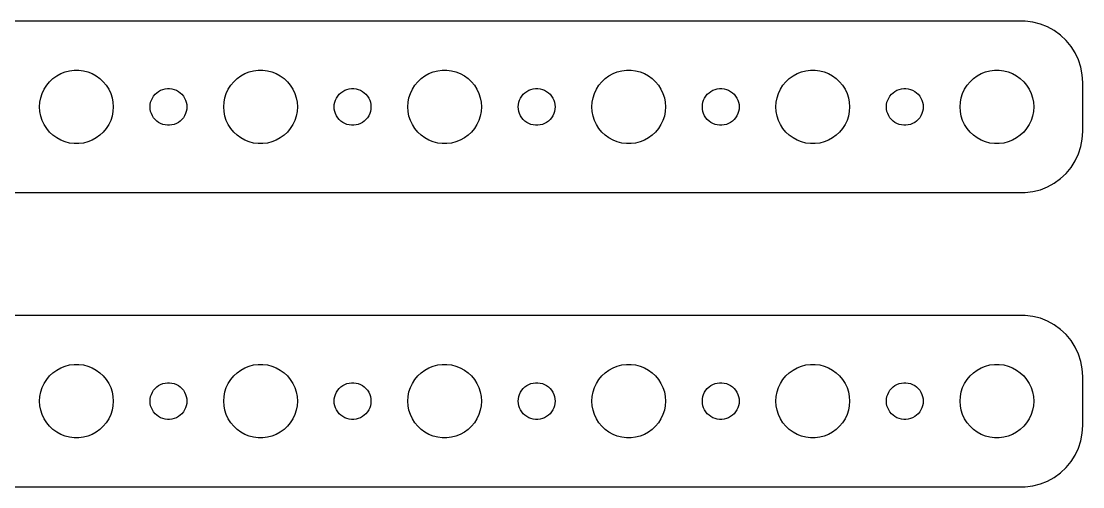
# Model space of a CAD drawing. Header units: metres. Extents: x -172 to 172, y 41 to 79.
# Drawn here: x 85.5 to 172, y 41 to 79 of the extents above; entities that cross this region are included whole.
import ezdxf

# ---------------------------------------------------------------- set-up
doc = ezdxf.new("R2010")
doc.units = ezdxf.units.M

msp = doc.modelspace()

# ---------------------------------------------------------------- linework, layer by layer
for p, q in [((167.314, 78.9901), (-167.314, 78.9901)), ((167.937, 78.9114), (167.314, 78.9901)), ((168.545, 78.7553), (167.937, 78.9114)), ((169.129, 78.5241), (168.545, 78.7553)), ((169.679, 78.2216), (169.129, 78.5241)), ((170.187, 77.8526), (169.679, 78.2216)), ((170.645, 77.4227), (170.187, 77.8526)), ((171.045, 76.9389), (170.645, 77.4227)), ((171.382, 76.4088), (171.045, 76.9389)), ((171.649, 75.8406), (171.382, 76.4088)), ((171.843, 75.2434), (171.649, 75.8406)), ((88.0877, 74.3115), (88.3925, 74.533)), ((88.3925, 74.533), (88.7227, 74.7145)), ((88.7227, 74.7145), (89.073, 74.8532)), ((89.073, 74.8532), (89.4379, 74.9469)), ((89.4379, 74.9469), (89.8116, 74.9941)), ((89.8116, 74.9941), (90.1884, 74.9941)), ((90.1884, 74.9941), (90.5621, 74.9469)), ((90.5621, 74.9469), (90.927, 74.8532)), ((90.927, 74.8532), (91.2773, 74.7145)), ((91.2773, 74.7145), (91.6075, 74.533)), ((91.6075, 74.533), (91.9123, 74.3115)), ((103.088, 74.3115), (103.393, 74.533)), ((103.393, 74.533), (103.723, 74.7145)), ((103.723, 74.7145), (104.073, 74.8532)), ((104.073, 74.8532), (104.438, 74.9469)), ((104.438, 74.9469), (104.812, 74.9941)), ((104.812, 74.9941), (105.188, 74.9941)), ((105.188, 74.9941), (105.562, 74.9469)), ((105.562, 74.9469), (105.927, 74.8532)), ((105.927, 74.8532), (106.277, 74.7145)), ((106.277, 74.7145), (106.607, 74.533)), ((106.607, 74.533), (106.912, 74.3115)), ((118.088, 74.3115), (118.393, 74.533)), ((118.393, 74.533), (118.723, 74.7145)), ((118.723, 74.7145), (119.073, 74.8532)), ((119.073, 74.8532), (119.438, 74.9469)), ((119.438, 74.9469), (119.812, 74.9941)), ((119.812, 74.9941), (120.188, 74.9941)), ((120.188, 74.9941), (120.562, 74.9469)), ((120.562, 74.9469), (120.927, 74.8532)), ((120.927, 74.8532), (121.277, 74.7145)), ((121.277, 74.7145), (121.607, 74.533)), ((121.607, 74.533), (121.912, 74.3115)), ((133.088, 74.3115), (133.393, 74.533)), ((133.393, 74.533), (133.723, 74.7145)), ((133.723, 74.7145), (134.073, 74.8532)), ((134.073, 74.8532), (134.438, 74.9469)), ((134.438, 74.9469), (134.812, 74.9941)), ((134.812, 74.9941), (135.188, 74.9941)), ((135.188, 74.9941), (135.562, 74.9469)), ((135.562, 74.9469), (135.927, 74.8532)), ((135.927, 74.8532), (136.277, 74.7145)), ((136.277, 74.7145), (136.607, 74.533)), ((136.607, 74.533), (136.912, 74.3115)), ((148.088, 74.3115), (148.393, 74.533)), ((148.393, 74.533), (148.723, 74.7145)), ((148.723, 74.7145), (149.073, 74.8532)), ((149.073, 74.8532), (149.438, 74.9469)), ((149.438, 74.9469), (149.812, 74.9941)), ((149.812, 74.9941), (150.188, 74.9941)), ((150.188, 74.9941), (150.562, 74.9469)), ((150.562, 74.9469), (150.927, 74.8532)), ((150.927, 74.8532), (151.277, 74.7145)), ((151.277, 74.7145), (151.607, 74.533)), ((151.607, 74.533), (151.912, 74.3115)), ((163.088, 74.3115), (163.393, 74.533)), ((163.393, 74.533), (163.723, 74.7145)), ((163.723, 74.7145), (164.073, 74.8532)), ((164.073, 74.8532), (164.438, 74.9469)), ((164.438, 74.9469), (164.812, 74.9941)), ((164.812, 74.9941), (165.188, 74.9941)), ((165.188, 74.9941), (165.562, 74.9469)), ((165.562, 74.9469), (165.927, 74.8532)), ((165.927, 74.8532), (166.277, 74.7145)), ((166.277, 74.7145), (166.607, 74.533)), ((166.607, 74.533), (166.912, 74.3115)), ((171.961, 74.6267), (171.843, 75.2434)), ((172, 74), (171.961, 74.6267)), ((87.3711, 73.4453), (87.573, 73.7634)), ((87.573, 73.7634), (87.8131, 74.0536)), ((87.8131, 74.0536), (88.0877, 74.3115)), ((91.9123, 74.3115), (92.1869, 74.0536)), ((92.1869, 74.0536), (92.427, 73.7634)), ((92.427, 73.7634), (92.6289, 73.4453)), ((102.371, 73.4453), (102.573, 73.7634)), ((102.573, 73.7634), (102.813, 74.0536)), ((102.813, 74.0536), (103.088, 74.3115)), ((106.912, 74.3115), (107.187, 74.0536)), ((107.187, 74.0536), (107.427, 73.7634)), ((107.427, 73.7634), (107.629, 73.4453)), ((117.371, 73.4453), (117.573, 73.7634)), ((117.573, 73.7634), (117.813, 74.0536)), ((117.813, 74.0536), (118.088, 74.3115)), ((121.912, 74.3115), (122.187, 74.0536)), ((122.187, 74.0536), (122.427, 73.7634)), ((122.427, 73.7634), (122.629, 73.4453)), ((132.371, 73.4453), (132.573, 73.7634)), ((132.573, 73.7634), (132.813, 74.0536)), ((132.813, 74.0536), (133.088, 74.3115)), ((136.912, 74.3115), (137.187, 74.0536)), ((137.187, 74.0536), (137.427, 73.7634)), ((137.427, 73.7634), (137.629, 73.4453)), ((147.371, 73.4453), (147.573, 73.7634)), ((147.573, 73.7634), (147.813, 74.0536)), ((147.813, 74.0536), (148.088, 74.3115)), ((151.912, 74.3115), (152.187, 74.0536)), ((152.187, 74.0536), (152.427, 73.7634)), ((152.427, 73.7634), (152.629, 73.4453)), ((162.371, 73.4453), (162.573, 73.7634)), ((162.573, 73.7634), (162.813, 74.0536)), ((162.813, 74.0536), (163.088, 74.3115)), ((166.912, 74.3115), (167.187, 74.0536)), ((167.187, 74.0536), (167.427, 73.7634)), ((167.427, 73.7634), (167.629, 73.4453)), ((172, 70), (172, 74)), ((87.0237, 72.376), (87.0943, 72.7461)), ((87.0943, 72.7461), (87.2107, 73.1044)), ((87.2107, 73.1044), (87.3711, 73.4453)), ((92.6289, 73.4453), (92.7893, 73.1044)), ((92.7893, 73.1044), (92.9057, 72.7461)), ((92.9057, 72.7461), (92.9763, 72.376)), ((96.1053, 72.5522), (96.1855, 72.7226)), ((96.1855, 72.7226), (96.2865, 72.8817)), ((96.2865, 72.8817), (96.4065, 73.0268)), ((96.4065, 73.0268), (96.5439, 73.1558)), ((96.5439, 73.1558), (96.6963, 73.2665)), ((96.6963, 73.2665), (96.8613, 73.3572)), ((96.8613, 73.3572), (97.0365, 73.4266)), ((97.0365, 73.4266), (97.2189, 73.4734)), ((97.2189, 73.4734), (97.4058, 73.497)), ((97.4058, 73.497), (97.5942, 73.497)), ((97.5942, 73.497), (97.7811, 73.4734)), ((97.7811, 73.4734), (97.9635, 73.4266)), ((97.9635, 73.4266), (98.1387, 73.3572)), ((98.1387, 73.3572), (98.3037, 73.2665)), ((98.3037, 73.2665), (98.4561, 73.1558)), ((98.4561, 73.1558), (98.5934, 73.0268)), ((98.5934, 73.0268), (98.7135, 72.8817)), ((98.7135, 72.8817), (98.8145, 72.7226)), ((98.8145, 72.7226), (98.8947, 72.5522)), ((102.024, 72.376), (102.094, 72.7461)), ((102.094, 72.7461), (102.211, 73.1044)), ((102.211, 73.1044), (102.371, 73.4453)), ((107.629, 73.4453), (107.789, 73.1044)), ((107.789, 73.1044), (107.906, 72.7461)), ((107.906, 72.7461), (107.976, 72.376)), ((111.105, 72.5522), (111.186, 72.7226)), ((111.186, 72.7226), (111.286, 72.8817)), ((111.286, 72.8817), (111.407, 73.0268)), ((111.407, 73.0268), (111.544, 73.1558)), ((111.544, 73.1558), (111.696, 73.2665)), ((111.696, 73.2665), (111.861, 73.3572)), ((111.861, 73.3572), (112.036, 73.4266)), ((112.036, 73.4266), (112.219, 73.4734)), ((112.219, 73.4734), (112.406, 73.497)), ((112.406, 73.497), (112.594, 73.497)), ((112.594, 73.497), (112.781, 73.4734)), ((112.781, 73.4734), (112.964, 73.4266)), ((112.964, 73.4266), (113.139, 73.3572)), ((113.139, 73.3572), (113.304, 73.2665)), ((113.304, 73.2665), (113.456, 73.1558)), ((113.456, 73.1558), (113.593, 73.0268)), ((113.593, 73.0268), (113.714, 72.8817)), ((113.714, 72.8817), (113.814, 72.7226)), ((113.814, 72.7226), (113.895, 72.5522)), ((117.024, 72.376), (117.094, 72.7461)), ((117.094, 72.7461), (117.211, 73.1044)), ((117.211, 73.1044), (117.371, 73.4453)), ((122.629, 73.4453), (122.789, 73.1044)), ((122.789, 73.1044), (122.906, 72.7461)), ((122.906, 72.7461), (122.976, 72.376)), ((126.105, 72.5522), (126.186, 72.7226)), ((126.186, 72.7226), (126.286, 72.8817)), ((126.286, 72.8817), (126.407, 73.0268)), ((126.407, 73.0268), (126.544, 73.1558)), ((126.544, 73.1558), (126.696, 73.2665)), ((126.696, 73.2665), (126.861, 73.3572)), ((126.861, 73.3572), (127.036, 73.4266)), ((127.036, 73.4266), (127.219, 73.4734)), ((127.219, 73.4734), (127.406, 73.497)), ((127.406, 73.497), (127.594, 73.497)), ((127.594, 73.497), (127.781, 73.4734)), ((127.781, 73.4734), (127.964, 73.4266)), ((127.964, 73.4266), (128.139, 73.3572)), ((128.139, 73.3572), (128.304, 73.2665)), ((128.304, 73.2665), (128.456, 73.1558)), ((128.456, 73.1558), (128.593, 73.0268)), ((128.593, 73.0268), (128.714, 72.8817)), ((128.714, 72.8817), (128.814, 72.7226)), ((128.814, 72.7226), (128.895, 72.5522)), ((132.024, 72.376), (132.094, 72.7461)), ((132.094, 72.7461), (132.211, 73.1044)), ((132.211, 73.1044), (132.371, 73.4453)), ((137.629, 73.4453), (137.789, 73.1044)), ((137.789, 73.1044), (137.906, 72.7461)), ((137.906, 72.7461), (137.976, 72.376)), ((141.105, 72.5522), (141.186, 72.7226)), ((141.186, 72.7226), (141.286, 72.8817)), ((141.286, 72.8817), (141.407, 73.0268)), ((141.407, 73.0268), (141.544, 73.1558)), ((141.544, 73.1558), (141.696, 73.2665)), ((141.696, 73.2665), (141.861, 73.3572)), ((141.861, 73.3572), (142.036, 73.4266)), ((142.036, 73.4266), (142.219, 73.4734)), ((142.219, 73.4734), (142.406, 73.497)), ((142.406, 73.497), (142.594, 73.497)), ((142.594, 73.497), (142.781, 73.4734)), ((142.781, 73.4734), (142.964, 73.4266)), ((142.964, 73.4266), (143.139, 73.3572)), ((143.139, 73.3572), (143.304, 73.2665)), ((143.304, 73.2665), (143.456, 73.1558)), ((143.456, 73.1558), (143.593, 73.0268)), ((143.593, 73.0268), (143.714, 72.8817)), ((143.714, 72.8817), (143.814, 72.7226)), ((143.814, 72.7226), (143.895, 72.5522)), ((147.024, 72.376), (147.094, 72.7461)), ((147.094, 72.7461), (147.211, 73.1044)), ((147.211, 73.1044), (147.371, 73.4453)), ((152.629, 73.4453), (152.789, 73.1044)), ((152.789, 73.1044), (152.906, 72.7461)), ((152.906, 72.7461), (152.976, 72.376)), ((156.105, 72.5522), (156.186, 72.7226)), ((156.186, 72.7226), (156.286, 72.8817)), ((156.286, 72.8817), (156.407, 73.0268)), ((156.407, 73.0268), (156.544, 73.1558)), ((156.544, 73.1558), (156.696, 73.2665)), ((156.696, 73.2665), (156.861, 73.3572)), ((156.861, 73.3572), (157.036, 73.4266)), ((157.036, 73.4266), (157.219, 73.4734)), ((157.219, 73.4734), (157.406, 73.497)), ((157.406, 73.497), (157.594, 73.497)), ((157.594, 73.497), (157.781, 73.4734)), ((157.781, 73.4734), (157.964, 73.4266)), ((157.964, 73.4266), (158.139, 73.3572)), ((158.139, 73.3572), (158.304, 73.2665)), ((158.304, 73.2665), (158.456, 73.1558)), ((158.456, 73.1558), (158.593, 73.0268)), ((158.593, 73.0268), (158.714, 72.8817)), ((158.714, 72.8817), (158.814, 72.7226)), ((158.814, 72.7226), (158.895, 72.5522)), ((162.024, 72.376), (162.094, 72.7461)), ((162.094, 72.7461), (162.211, 73.1044)), ((162.211, 73.1044), (162.371, 73.4453)), ((167.629, 73.4453), (167.789, 73.1044)), ((167.789, 73.1044), (167.906, 72.7461)), ((167.906, 72.7461), (167.976, 72.376)), ((87, 72), (87.0237, 72.376)), ((87.0237, 71.624), (87, 72)), ((92.9763, 72.376), (93, 72)), ((93, 72), (92.9763, 71.624)), ((96, 72), (96.0118, 72.188)), ((96.0118, 71.812), (96, 72)), ((96.0118, 72.188), (96.0471, 72.373)), ((96.0471, 71.627), (96.0118, 71.812)), ((96.0471, 72.373), (96.1053, 72.5522)), ((98.8947, 72.5522), (98.9529, 72.373)), ((98.9529, 72.373), (98.9882, 72.188)), ((98.9882, 71.812), (98.9529, 71.627)), ((98.9882, 72.188), (99, 72)), ((99, 72), (98.9882, 71.812)), ((102, 72), (102.024, 72.376)), ((102.024, 71.624), (102, 72)), ((107.976, 72.376), (108, 72)), ((108, 72), (107.976, 71.624)), ((111, 72), (111.012, 72.188)), ((111.012, 71.812), (111, 72)), ((111.012, 72.188), (111.047, 72.373)), ((111.047, 71.627), (111.012, 71.812)), ((111.047, 72.373), (111.105, 72.5522)), ((113.895, 72.5522), (113.953, 72.373)), ((113.953, 72.373), (113.988, 72.188)), ((113.988, 71.812), (113.953, 71.627)), ((113.988, 72.188), (114, 72)), ((114, 72), (113.988, 71.812)), ((117, 72), (117.024, 72.376)), ((117.024, 71.624), (117, 72)), ((122.976, 72.376), (123, 72)), ((123, 72), (122.976, 71.624)), ((126, 72), (126.012, 72.188)), ((126.012, 71.812), (126, 72)), ((126.012, 72.188), (126.047, 72.373)), ((126.047, 71.627), (126.012, 71.812)), ((126.047, 72.373), (126.105, 72.5522)), ((128.895, 72.5522), (128.953, 72.373)), ((128.953, 72.373), (128.988, 72.188)), ((128.988, 71.812), (128.953, 71.627)), ((128.988, 72.188), (129, 72)), ((129, 72), (128.988, 71.812)), ((132, 72), (132.024, 72.376)), ((132.024, 71.624), (132, 72)), ((137.976, 72.376), (138, 72)), ((138, 72), (137.976, 71.624)), ((141, 72), (141.012, 72.188)), ((141.012, 71.812), (141, 72)), ((141.012, 72.188), (141.047, 72.373)), ((141.047, 71.627), (141.012, 71.812)), ((141.047, 72.373), (141.105, 72.5522)), ((143.895, 72.5522), (143.953, 72.373)), ((143.953, 72.373), (143.988, 72.188)), ((143.988, 71.812), (143.953, 71.627)), ((143.988, 72.188), (144, 72)), ((144, 72), (143.988, 71.812)), ((147, 72), (147.024, 72.376)), ((147.024, 71.624), (147, 72)), ((152.976, 72.376), (153, 72)), ((153, 72), (152.976, 71.624)), ((156, 72), (156.012, 72.188)), ((156.012, 71.812), (156, 72)), ((156.012, 72.188), (156.047, 72.373)), ((156.047, 71.627), (156.012, 71.812)), ((156.047, 72.373), (156.105, 72.5522)), ((158.895, 72.5522), (158.953, 72.373)), ((158.953, 72.373), (158.988, 72.188)), ((158.988, 71.812), (158.953, 71.627)), ((158.988, 72.188), (159, 72)), ((159, 72), (158.988, 71.812)), ((162, 72), (162.024, 72.376)), ((162.024, 71.624), (162, 72)), ((167.976, 72.376), (168, 72)), ((168, 72), (167.976, 71.624)), ((87.0943, 71.2539), (87.0237, 71.624)), ((87.2107, 70.8956), (87.0943, 71.2539)), ((92.9057, 71.2539), (92.7893, 70.8956)), ((92.9763, 71.624), (92.9057, 71.2539)), ((96.1053, 71.4478), (96.0471, 71.627)), ((96.1855, 71.2774), (96.1053, 71.4478)), ((96.2865, 71.1183), (96.1855, 71.2774)), ((96.4065, 70.9732), (96.2865, 71.1183)), ((96.5439, 70.8442), (96.4065, 70.9732)), ((98.5934, 70.9732), (98.4561, 70.8442)), ((98.7135, 71.1183), (98.5934, 70.9732)), ((98.8145, 71.2774), (98.7135, 71.1183)), ((98.8947, 71.4478), (98.8145, 71.2774)), ((98.9529, 71.627), (98.8947, 71.4478)), ((102.094, 71.2539), (102.024, 71.624)), ((102.211, 70.8956), (102.094, 71.2539)), ((107.906, 71.2539), (107.789, 70.8956)), ((107.976, 71.624), (107.906, 71.2539)), ((111.105, 71.4478), (111.047, 71.627)), ((111.186, 71.2774), (111.105, 71.4478)), ((111.286, 71.1183), (111.186, 71.2774)), ((111.407, 70.9732), (111.286, 71.1183)), ((111.544, 70.8442), (111.407, 70.9732)), ((113.593, 70.9732), (113.456, 70.8442)), ((113.714, 71.1183), (113.593, 70.9732)), ((113.814, 71.2774), (113.714, 71.1183)), ((113.895, 71.4478), (113.814, 71.2774)), ((113.953, 71.627), (113.895, 71.4478)), ((117.094, 71.2539), (117.024, 71.624)), ((117.211, 70.8956), (117.094, 71.2539)), ((122.906, 71.2539), (122.789, 70.8956)), ((122.976, 71.624), (122.906, 71.2539)), ((126.105, 71.4478), (126.047, 71.627)), ((126.186, 71.2774), (126.105, 71.4478)), ((126.286, 71.1183), (126.186, 71.2774)), ((126.407, 70.9732), (126.286, 71.1183)), ((126.544, 70.8442), (126.407, 70.9732)), ((128.593, 70.9732), (128.456, 70.8442)), ((128.714, 71.1183), (128.593, 70.9732)), ((128.814, 71.2774), (128.714, 71.1183)), ((128.895, 71.4478), (128.814, 71.2774)), ((128.953, 71.627), (128.895, 71.4478)), ((132.094, 71.2539), (132.024, 71.624)), ((132.211, 70.8956), (132.094, 71.2539)), ((137.906, 71.2539), (137.789, 70.8956)), ((137.976, 71.624), (137.906, 71.2539)), ((141.105, 71.4478), (141.047, 71.627)), ((141.186, 71.2774), (141.105, 71.4478)), ((141.286, 71.1183), (141.186, 71.2774)), ((141.407, 70.9732), (141.286, 71.1183)), ((141.544, 70.8442), (141.407, 70.9732)), ((143.593, 70.9732), (143.456, 70.8442)), ((143.714, 71.1183), (143.593, 70.9732)), ((143.814, 71.2774), (143.714, 71.1183)), ((143.895, 71.4478), (143.814, 71.2774)), ((143.953, 71.627), (143.895, 71.4478)), ((147.094, 71.2539), (147.024, 71.624)), ((147.211, 70.8956), (147.094, 71.2539)), ((152.906, 71.2539), (152.789, 70.8956)), ((152.976, 71.624), (152.906, 71.2539)), ((156.105, 71.4478), (156.047, 71.627)), ((156.186, 71.2774), (156.105, 71.4478)), ((156.286, 71.1183), (156.186, 71.2774)), ((156.407, 70.9732), (156.286, 71.1183)), ((156.544, 70.8442), (156.407, 70.9732)), ((158.593, 70.9732), (158.456, 70.8442)), ((158.714, 71.1183), (158.593, 70.9732)), ((158.814, 71.2774), (158.714, 71.1183)), ((158.895, 71.4478), (158.814, 71.2774)), ((158.953, 71.627), (158.895, 71.4478)), ((162.094, 71.2539), (162.024, 71.624)), ((162.211, 70.8956), (162.094, 71.2539)), ((167.906, 71.2539), (167.789, 70.8956)), ((167.976, 71.624), (167.906, 71.2539)), ((87.3711, 70.5547), (87.2107, 70.8956)), ((87.573, 70.2366), (87.3711, 70.5547)), ((87.8131, 69.9464), (87.573, 70.2366)), ((92.427, 70.2366), (92.1869, 69.9464)), ((92.6289, 70.5547), (92.427, 70.2366)), ((92.7893, 70.8956), (92.6289, 70.5547)), ((96.6963, 70.7335), (96.5439, 70.8442)), ((96.8613, 70.6428), (96.6963, 70.7335)), ((97.0365, 70.5734), (96.8613, 70.6428)), ((97.2189, 70.5266), (97.0365, 70.5734)), ((97.4058, 70.503), (97.2189, 70.5266)), ((97.5942, 70.503), (97.4058, 70.503)), ((97.7811, 70.5266), (97.5942, 70.503)), ((97.9635, 70.5734), (97.7811, 70.5266)), ((98.1387, 70.6428), (97.9635, 70.5734)), ((98.3037, 70.7335), (98.1387, 70.6428)), ((98.4561, 70.8442), (98.3037, 70.7335)), ((102.371, 70.5547), (102.211, 70.8956)), ((102.573, 70.2366), (102.371, 70.5547)), ((102.813, 69.9464), (102.573, 70.2366)), ((107.427, 70.2366), (107.187, 69.9464)), ((107.629, 70.5547), (107.427, 70.2366)), ((107.789, 70.8956), (107.629, 70.5547)), ((111.696, 70.7335), (111.544, 70.8442)), ((111.861, 70.6428), (111.696, 70.7335)), ((112.036, 70.5734), (111.861, 70.6428)), ((112.219, 70.5266), (112.036, 70.5734)), ((112.406, 70.503), (112.219, 70.5266)), ((112.594, 70.503), (112.406, 70.503)), ((112.781, 70.5266), (112.594, 70.503)), ((112.964, 70.5734), (112.781, 70.5266)), ((113.139, 70.6428), (112.964, 70.5734)), ((113.304, 70.7335), (113.139, 70.6428)), ((113.456, 70.8442), (113.304, 70.7335)), ((117.371, 70.5547), (117.211, 70.8956)), ((117.573, 70.2366), (117.371, 70.5547)), ((117.813, 69.9464), (117.573, 70.2366)), ((122.427, 70.2366), (122.187, 69.9464)), ((122.629, 70.5547), (122.427, 70.2366)), ((122.789, 70.8956), (122.629, 70.5547)), ((126.696, 70.7335), (126.544, 70.8442)), ((126.861, 70.6428), (126.696, 70.7335)), ((127.036, 70.5734), (126.861, 70.6428)), ((127.219, 70.5266), (127.036, 70.5734)), ((127.406, 70.503), (127.219, 70.5266)), ((127.594, 70.503), (127.406, 70.503)), ((127.781, 70.5266), (127.594, 70.503)), ((127.964, 70.5734), (127.781, 70.5266)), ((128.139, 70.6428), (127.964, 70.5734)), ((128.304, 70.7335), (128.139, 70.6428)), ((128.456, 70.8442), (128.304, 70.7335)), ((132.371, 70.5547), (132.211, 70.8956)), ((132.573, 70.2366), (132.371, 70.5547)), ((132.813, 69.9464), (132.573, 70.2366)), ((137.427, 70.2366), (137.187, 69.9464)), ((137.629, 70.5547), (137.427, 70.2366)), ((137.789, 70.8956), (137.629, 70.5547)), ((141.696, 70.7335), (141.544, 70.8442)), ((141.861, 70.6428), (141.696, 70.7335)), ((142.036, 70.5734), (141.861, 70.6428)), ((142.219, 70.5266), (142.036, 70.5734)), ((142.406, 70.503), (142.219, 70.5266)), ((142.594, 70.503), (142.406, 70.503)), ((142.781, 70.5266), (142.594, 70.503)), ((142.964, 70.5734), (142.781, 70.5266)), ((143.139, 70.6428), (142.964, 70.5734)), ((143.304, 70.7335), (143.139, 70.6428)), ((143.456, 70.8442), (143.304, 70.7335)), ((147.371, 70.5547), (147.211, 70.8956)), ((147.573, 70.2366), (147.371, 70.5547)), ((147.813, 69.9464), (147.573, 70.2366)), ((152.427, 70.2366), (152.187, 69.9464)), ((152.629, 70.5547), (152.427, 70.2366)), ((152.789, 70.8956), (152.629, 70.5547)), ((156.696, 70.7335), (156.544, 70.8442)), ((156.861, 70.6428), (156.696, 70.7335)), ((157.036, 70.5734), (156.861, 70.6428)), ((157.219, 70.5266), (157.036, 70.5734)), ((157.406, 70.503), (157.219, 70.5266)), ((157.594, 70.503), (157.406, 70.503)), ((157.781, 70.5266), (157.594, 70.503)), ((157.964, 70.5734), (157.781, 70.5266)), ((158.139, 70.6428), (157.964, 70.5734)), ((158.304, 70.7335), (158.139, 70.6428)), ((158.456, 70.8442), (158.304, 70.7335)), ((162.371, 70.5547), (162.211, 70.8956)), ((162.573, 70.2366), (162.371, 70.5547)), ((162.813, 69.9464), (162.573, 70.2366)), ((167.427, 70.2366), (167.187, 69.9464)), ((167.629, 70.5547), (167.427, 70.2366)), ((167.789, 70.8956), (167.629, 70.5547)), ((88.0877, 69.6885), (87.8131, 69.9464)), ((88.3925, 69.467), (88.0877, 69.6885)), ((88.7227, 69.2855), (88.3925, 69.467)), ((89.073, 69.1468), (88.7227, 69.2855)), ((91.2773, 69.2855), (90.927, 69.1468)), ((91.6075, 69.467), (91.2773, 69.2855)), ((91.9123, 69.6885), (91.6075, 69.467)), ((92.1869, 69.9464), (91.9123, 69.6885)), ((103.088, 69.6885), (102.813, 69.9464)), ((103.393, 69.467), (103.088, 69.6885)), ((103.723, 69.2855), (103.393, 69.467)), ((104.073, 69.1468), (103.723, 69.2855)), ((106.277, 69.2855), (105.927, 69.1468)), ((106.607, 69.467), (106.277, 69.2855)), ((106.912, 69.6885), (106.607, 69.467)), ((107.187, 69.9464), (106.912, 69.6885)), ((118.088, 69.6885), (117.813, 69.9464)), ((118.393, 69.467), (118.088, 69.6885)), ((118.723, 69.2855), (118.393, 69.467)), ((119.073, 69.1468), (118.723, 69.2855)), ((121.277, 69.2855), (120.927, 69.1468)), ((121.607, 69.467), (121.277, 69.2855)), ((121.912, 69.6885), (121.607, 69.467)), ((122.187, 69.9464), (121.912, 69.6885)), ((133.088, 69.6885), (132.813, 69.9464)), ((133.393, 69.467), (133.088, 69.6885)), ((133.723, 69.2855), (133.393, 69.467)), ((134.073, 69.1468), (133.723, 69.2855)), ((136.277, 69.2855), (135.927, 69.1468)), ((136.607, 69.467), (136.277, 69.2855)), ((136.912, 69.6885), (136.607, 69.467)), ((137.187, 69.9464), (136.912, 69.6885)), ((148.088, 69.6885), (147.813, 69.9464)), ((148.393, 69.467), (148.088, 69.6885)), ((148.723, 69.2855), (148.393, 69.467)), ((149.073, 69.1468), (148.723, 69.2855)), ((151.277, 69.2855), (150.927, 69.1468)), ((151.607, 69.467), (151.277, 69.2855)), ((151.912, 69.6885), (151.607, 69.467)), ((152.187, 69.9464), (151.912, 69.6885)), ((163.088, 69.6885), (162.813, 69.9464)), ((163.393, 69.467), (163.088, 69.6885)), ((163.723, 69.2855), (163.393, 69.467)), ((164.073, 69.1468), (163.723, 69.2855)), ((166.277, 69.2855), (165.927, 69.1468)), ((166.607, 69.467), (166.277, 69.2855)), ((166.912, 69.6885), (166.607, 69.467)), ((167.187, 69.9464), (166.912, 69.6885)), ((171.843, 68.7566), (171.961, 69.3733)), ((171.961, 69.3733), (172, 70)), ((89.4379, 69.0531), (89.073, 69.1468)), ((89.8116, 69.0059), (89.4379, 69.0531)), ((90.1884, 69.0059), (89.8116, 69.0059)), ((90.5621, 69.0531), (90.1884, 69.0059)), ((90.927, 69.1468), (90.5621, 69.0531)), ((104.438, 69.0531), (104.073, 69.1468)), ((104.812, 69.0059), (104.438, 69.0531)), ((105.188, 69.0059), (104.812, 69.0059)), ((105.562, 69.0531), (105.188, 69.0059)), ((105.927, 69.1468), (105.562, 69.0531)), ((119.438, 69.0531), (119.073, 69.1468)), ((119.812, 69.0059), (119.438, 69.0531)), ((120.188, 69.0059), (119.812, 69.0059)), ((120.562, 69.0531), (120.188, 69.0059)), ((120.927, 69.1468), (120.562, 69.0531)), ((134.438, 69.0531), (134.073, 69.1468)), ((134.812, 69.0059), (134.438, 69.0531)), ((135.188, 69.0059), (134.812, 69.0059)), ((135.562, 69.0531), (135.188, 69.0059)), ((135.927, 69.1468), (135.562, 69.0531)), ((149.438, 69.0531), (149.073, 69.1468)), ((149.812, 69.0059), (149.438, 69.0531)), ((150.188, 69.0059), (149.812, 69.0059)), ((150.562, 69.0531), (150.188, 69.0059)), ((150.927, 69.1468), (150.562, 69.0531)), ((164.438, 69.0531), (164.073, 69.1468)), ((164.812, 69.0059), (164.438, 69.0531)), ((165.188, 69.0059), (164.812, 69.0059)), ((165.562, 69.0531), (165.188, 69.0059)), ((165.927, 69.1468), (165.562, 69.0531)), ((171.649, 68.1594), (171.843, 68.7566)), ((171.045, 67.0611), (171.382, 67.5912)), ((171.382, 67.5912), (171.649, 68.1594)), ((170.645, 66.5773), (171.045, 67.0611)), ((169.129, 65.4759), (169.679, 65.7784)), ((169.679, 65.7784), (170.187, 66.1474)), ((170.187, 66.1474), (170.645, 66.5773)), ((-167.314, 65.0099), (167.314, 65.0099)), ((167.314, 65.0099), (167.937, 65.0886)), ((167.937, 65.0886), (168.545, 65.2447)), ((168.545, 65.2447), (169.129, 65.4759)), ((167.314, 54.9901), (-167.314, 54.9901)), ((167.937, 54.9114), (167.314, 54.9901)), ((168.545, 54.7553), (167.937, 54.9114)), ((169.129, 54.5241), (168.545, 54.7553)), ((169.679, 54.2216), (169.129, 54.5241)), ((170.187, 53.8526), (169.679, 54.2216)), ((170.645, 53.4227), (170.187, 53.8526)), ((171.045, 52.9389), (170.645, 53.4227)), ((171.382, 52.4088), (171.045, 52.9389)), ((171.649, 51.8406), (171.382, 52.4088)), ((171.843, 51.2434), (171.649, 51.8406)), ((171.961, 50.6267), (171.843, 51.2434)), ((87.8131, 50.0536), (88.0877, 50.3115)), ((88.0877, 50.3115), (88.3925, 50.533)), ((88.3925, 50.533), (88.7227, 50.7145)), ((88.7227, 50.7145), (89.073, 50.8532)), ((89.073, 50.8532), (89.4379, 50.9469)), ((89.4379, 50.9469), (89.8116, 50.9941)), ((89.8116, 50.9941), (90.1884, 50.9941)), ((90.1884, 50.9941), (90.5621, 50.9469)), ((90.5621, 50.9469), (90.927, 50.8532)), ((90.927, 50.8532), (91.2773, 50.7145)), ((91.2773, 50.7145), (91.6075, 50.533)), ((91.6075, 50.533), (91.9123, 50.3115)), ((91.9123, 50.3115), (92.1869, 50.0536)), ((102.813, 50.0536), (103.088, 50.3115)), ((103.088, 50.3115), (103.393, 50.533)), ((103.393, 50.533), (103.723, 50.7145)), ((103.723, 50.7145), (104.073, 50.8532)), ((104.073, 50.8532), (104.438, 50.9469)), ((104.438, 50.9469), (104.812, 50.9941)), ((104.812, 50.9941), (105.188, 50.9941)), ((105.188, 50.9941), (105.562, 50.9469)), ((105.562, 50.9469), (105.927, 50.8532)), ((105.927, 50.8532), (106.277, 50.7145)), ((106.277, 50.7145), (106.607, 50.533)), ((106.607, 50.533), (106.912, 50.3115)), ((106.912, 50.3115), (107.187, 50.0536)), ((117.813, 50.0536), (118.088, 50.3115)), ((118.088, 50.3115), (118.393, 50.533)), ((118.393, 50.533), (118.723, 50.7145)), ((118.723, 50.7145), (119.073, 50.8532)), ((119.073, 50.8532), (119.438, 50.9469)), ((119.438, 50.9469), (119.812, 50.9941)), ((119.812, 50.9941), (120.188, 50.9941)), ((120.188, 50.9941), (120.562, 50.9469)), ((120.562, 50.9469), (120.927, 50.8532)), ((120.927, 50.8532), (121.277, 50.7145)), ((121.277, 50.7145), (121.607, 50.533)), ((121.607, 50.533), (121.912, 50.3115)), ((121.912, 50.3115), (122.187, 50.0536)), ((132.813, 50.0536), (133.088, 50.3115)), ((133.088, 50.3115), (133.393, 50.533)), ((133.393, 50.533), (133.723, 50.7145)), ((133.723, 50.7145), (134.073, 50.8532)), ((134.073, 50.8532), (134.438, 50.9469)), ((134.438, 50.9469), (134.812, 50.9941)), ((134.812, 50.9941), (135.188, 50.9941)), ((135.188, 50.9941), (135.562, 50.9469)), ((135.562, 50.9469), (135.927, 50.8532)), ((135.927, 50.8532), (136.277, 50.7145)), ((136.277, 50.7145), (136.607, 50.533)), ((136.607, 50.533), (136.912, 50.3115)), ((136.912, 50.3115), (137.187, 50.0536)), ((147.813, 50.0536), (148.088, 50.3115)), ((148.088, 50.3115), (148.393, 50.533)), ((148.393, 50.533), (148.723, 50.7145)), ((148.723, 50.7145), (149.073, 50.8532)), ((149.073, 50.8532), (149.438, 50.9469)), ((149.438, 50.9469), (149.812, 50.9941)), ((149.812, 50.9941), (150.188, 50.9941)), ((150.188, 50.9941), (150.562, 50.9469)), ((150.562, 50.9469), (150.927, 50.8532)), ((150.927, 50.8532), (151.277, 50.7145)), ((151.277, 50.7145), (151.607, 50.533)), ((151.607, 50.533), (151.912, 50.3115)), ((151.912, 50.3115), (152.187, 50.0536)), ((162.813, 50.0536), (163.088, 50.3115)), ((163.088, 50.3115), (163.393, 50.533)), ((163.393, 50.533), (163.723, 50.7145)), ((163.723, 50.7145), (164.073, 50.8532)), ((164.073, 50.8532), (164.438, 50.9469)), ((164.438, 50.9469), (164.812, 50.9941)), ((164.812, 50.9941), (165.188, 50.9941)), ((165.188, 50.9941), (165.562, 50.9469)), ((165.562, 50.9469), (165.927, 50.8532)), ((165.927, 50.8532), (166.277, 50.7145)), ((166.277, 50.7145), (166.607, 50.533)), ((166.607, 50.533), (166.912, 50.3115)), ((166.912, 50.3115), (167.187, 50.0536)), ((172, 50), (171.961, 50.6267)), ((87.2107, 49.1044), (87.3711, 49.4453)), ((87.3711, 49.4453), (87.573, 49.7634)), ((87.573, 49.7634), (87.8131, 50.0536)), ((92.1869, 50.0536), (92.427, 49.7634)), ((92.427, 49.7634), (92.6289, 49.4453)), ((92.6289, 49.4453), (92.7893, 49.1044)), ((96.6963, 49.2665), (96.8613, 49.3572)), ((96.8613, 49.3572), (97.0365, 49.4266)), ((97.0365, 49.4266), (97.2189, 49.4734)), ((97.2189, 49.4734), (97.4058, 49.497)), ((97.4058, 49.497), (97.5942, 49.497)), ((97.5942, 49.497), (97.7811, 49.4734)), ((97.7811, 49.4734), (97.9635, 49.4266)), ((97.9635, 49.4266), (98.1387, 49.3572)), ((98.1387, 49.3572), (98.3037, 49.2665)), ((102.211, 49.1044), (102.371, 49.4453)), ((102.371, 49.4453), (102.573, 49.7634)), ((102.573, 49.7634), (102.813, 50.0536)), ((107.187, 50.0536), (107.427, 49.7634)), ((107.427, 49.7634), (107.629, 49.4453)), ((107.629, 49.4453), (107.789, 49.1044)), ((111.696, 49.2665), (111.861, 49.3572)), ((111.861, 49.3572), (112.036, 49.4266)), ((112.036, 49.4266), (112.219, 49.4734)), ((112.219, 49.4734), (112.406, 49.497)), ((112.406, 49.497), (112.594, 49.497)), ((112.594, 49.497), (112.781, 49.4734)), ((112.781, 49.4734), (112.964, 49.4266)), ((112.964, 49.4266), (113.139, 49.3572)), ((113.139, 49.3572), (113.304, 49.2665)), ((117.211, 49.1044), (117.371, 49.4453)), ((117.371, 49.4453), (117.573, 49.7634)), ((117.573, 49.7634), (117.813, 50.0536)), ((122.187, 50.0536), (122.427, 49.7634)), ((122.427, 49.7634), (122.629, 49.4453)), ((122.629, 49.4453), (122.789, 49.1044)), ((126.696, 49.2665), (126.861, 49.3572)), ((126.861, 49.3572), (127.036, 49.4266)), ((127.036, 49.4266), (127.219, 49.4734)), ((127.219, 49.4734), (127.406, 49.497)), ((127.406, 49.497), (127.594, 49.497)), ((127.594, 49.497), (127.781, 49.4734)), ((127.781, 49.4734), (127.964, 49.4266)), ((127.964, 49.4266), (128.139, 49.3572)), ((128.139, 49.3572), (128.304, 49.2665)), ((132.211, 49.1044), (132.371, 49.4453)), ((132.371, 49.4453), (132.573, 49.7634)), ((132.573, 49.7634), (132.813, 50.0536)), ((137.187, 50.0536), (137.427, 49.7634)), ((137.427, 49.7634), (137.629, 49.4453)), ((137.629, 49.4453), (137.789, 49.1044)), ((141.696, 49.2665), (141.861, 49.3572)), ((141.861, 49.3572), (142.036, 49.4266)), ((142.036, 49.4266), (142.219, 49.4734)), ((142.219, 49.4734), (142.406, 49.497)), ((142.406, 49.497), (142.594, 49.497)), ((142.594, 49.497), (142.781, 49.4734)), ((142.781, 49.4734), (142.964, 49.4266)), ((142.964, 49.4266), (143.139, 49.3572)), ((143.139, 49.3572), (143.304, 49.2665)), ((147.211, 49.1044), (147.371, 49.4453)), ((147.371, 49.4453), (147.573, 49.7634)), ((147.573, 49.7634), (147.813, 50.0536)), ((152.187, 50.0536), (152.427, 49.7634)), ((152.427, 49.7634), (152.629, 49.4453)), ((152.629, 49.4453), (152.789, 49.1044)), ((156.696, 49.2665), (156.861, 49.3572)), ((156.861, 49.3572), (157.036, 49.4266)), ((157.036, 49.4266), (157.219, 49.4734)), ((157.219, 49.4734), (157.406, 49.497)), ((157.406, 49.497), (157.594, 49.497)), ((157.594, 49.497), (157.781, 49.4734)), ((157.781, 49.4734), (157.964, 49.4266)), ((157.964, 49.4266), (158.139, 49.3572)), ((158.139, 49.3572), (158.304, 49.2665)), ((162.211, 49.1044), (162.371, 49.4453)), ((162.371, 49.4453), (162.573, 49.7634)), ((162.573, 49.7634), (162.813, 50.0536)), ((167.187, 50.0536), (167.427, 49.7634)), ((167.427, 49.7634), (167.629, 49.4453)), ((167.629, 49.4453), (167.789, 49.1044)), ((172, 46), (172, 50)), ((87.0237, 48.376), (87.0943, 48.7461)), ((87.0943, 48.7461), (87.2107, 49.1044)), ((92.7893, 49.1044), (92.9057, 48.7461)), ((92.9057, 48.7461), (92.9763, 48.376)), ((96.0471, 48.373), (96.1053, 48.5522)), ((96.1053, 48.5522), (96.1855, 48.7226)), ((96.1855, 48.7226), (96.2865, 48.8817)), ((96.2865, 48.8817), (96.4065, 49.0268)), ((96.4065, 49.0268), (96.5439, 49.1558)), ((96.5439, 49.1558), (96.6963, 49.2665)), ((98.3037, 49.2665), (98.4561, 49.1558)), ((98.4561, 49.1558), (98.5934, 49.0268)), ((98.5934, 49.0268), (98.7135, 48.8817)), ((98.7135, 48.8817), (98.8145, 48.7226)), ((98.8145, 48.7226), (98.8947, 48.5522)), ((98.8947, 48.5522), (98.9529, 48.373)), ((102.024, 48.376), (102.094, 48.7461)), ((102.094, 48.7461), (102.211, 49.1044)), ((107.789, 49.1044), (107.906, 48.7461)), ((107.906, 48.7461), (107.976, 48.376)), ((111.047, 48.373), (111.105, 48.5522)), ((111.105, 48.5522), (111.186, 48.7226)), ((111.186, 48.7226), (111.286, 48.8817)), ((111.286, 48.8817), (111.407, 49.0268)), ((111.407, 49.0268), (111.544, 49.1558)), ((111.544, 49.1558), (111.696, 49.2665)), ((113.304, 49.2665), (113.456, 49.1558)), ((113.456, 49.1558), (113.593, 49.0268)), ((113.593, 49.0268), (113.714, 48.8817)), ((113.714, 48.8817), (113.814, 48.7226)), ((113.814, 48.7226), (113.895, 48.5522)), ((113.895, 48.5522), (113.953, 48.373)), ((117.024, 48.376), (117.094, 48.7461)), ((117.094, 48.7461), (117.211, 49.1044)), ((122.789, 49.1044), (122.906, 48.7461)), ((122.906, 48.7461), (122.976, 48.376)), ((126.047, 48.373), (126.105, 48.5522)), ((126.105, 48.5522), (126.186, 48.7226)), ((126.186, 48.7226), (126.286, 48.8817)), ((126.286, 48.8817), (126.407, 49.0268)), ((126.407, 49.0268), (126.544, 49.1558)), ((126.544, 49.1558), (126.696, 49.2665)), ((128.304, 49.2665), (128.456, 49.1558)), ((128.456, 49.1558), (128.593, 49.0268)), ((128.593, 49.0268), (128.714, 48.8817)), ((128.714, 48.8817), (128.814, 48.7226)), ((128.814, 48.7226), (128.895, 48.5522)), ((128.895, 48.5522), (128.953, 48.373)), ((132.024, 48.376), (132.094, 48.7461)), ((132.094, 48.7461), (132.211, 49.1044)), ((137.789, 49.1044), (137.906, 48.7461)), ((137.906, 48.7461), (137.976, 48.376)), ((141.047, 48.373), (141.105, 48.5522)), ((141.105, 48.5522), (141.186, 48.7226)), ((141.186, 48.7226), (141.286, 48.8817)), ((141.286, 48.8817), (141.407, 49.0268)), ((141.407, 49.0268), (141.544, 49.1558)), ((141.544, 49.1558), (141.696, 49.2665)), ((143.304, 49.2665), (143.456, 49.1558)), ((143.456, 49.1558), (143.593, 49.0268)), ((143.593, 49.0268), (143.714, 48.8817)), ((143.714, 48.8817), (143.814, 48.7226)), ((143.814, 48.7226), (143.895, 48.5522)), ((143.895, 48.5522), (143.953, 48.373)), ((147.024, 48.376), (147.094, 48.7461)), ((147.094, 48.7461), (147.211, 49.1044)), ((152.789, 49.1044), (152.906, 48.7461)), ((152.906, 48.7461), (152.976, 48.376)), ((156.047, 48.373), (156.105, 48.5522)), ((156.105, 48.5522), (156.186, 48.7226)), ((156.186, 48.7226), (156.286, 48.8817)), ((156.286, 48.8817), (156.407, 49.0268)), ((156.407, 49.0268), (156.544, 49.1558)), ((156.544, 49.1558), (156.696, 49.2665)), ((158.304, 49.2665), (158.456, 49.1558)), ((158.456, 49.1558), (158.593, 49.0268)), ((158.593, 49.0268), (158.714, 48.8817)), ((158.714, 48.8817), (158.814, 48.7226)), ((158.814, 48.7226), (158.895, 48.5522)), ((158.895, 48.5522), (158.953, 48.373)), ((162.024, 48.376), (162.094, 48.7461)), ((162.094, 48.7461), (162.211, 49.1044)), ((167.789, 49.1044), (167.906, 48.7461)), ((167.906, 48.7461), (167.976, 48.376)), ((87, 48), (87.0237, 48.376)), ((87.0237, 47.624), (87, 48)), ((87.0943, 47.2539), (87.0237, 47.624)), ((92.9763, 47.624), (92.9057, 47.2539)), ((92.9763, 48.376), (93, 48)), ((93, 48), (92.9763, 47.624)), ((96, 48), (96.0118, 48.188)), ((96.0118, 47.812), (96, 48)), ((96.0118, 48.188), (96.0471, 48.373)), ((96.0471, 47.627), (96.0118, 47.812)), ((96.1053, 47.4478), (96.0471, 47.627)), ((98.9529, 47.627), (98.8947, 47.4478)), ((98.9529, 48.373), (98.9882, 48.188)), ((98.9882, 47.812), (98.9529, 47.627)), ((98.9882, 48.188), (99, 48)), ((99, 48), (98.9882, 47.812)), ((102, 48), (102.024, 48.376)), ((102.024, 47.624), (102, 48)), ((102.094, 47.2539), (102.024, 47.624)), ((107.976, 47.624), (107.906, 47.2539)), ((107.976, 48.376), (108, 48)), ((108, 48), (107.976, 47.624)), ((111, 48), (111.012, 48.188)), ((111.012, 47.812), (111, 48)), ((111.012, 48.188), (111.047, 48.373)), ((111.047, 47.627), (111.012, 47.812)), ((111.105, 47.4478), (111.047, 47.627)), ((113.953, 47.627), (113.895, 47.4478)), ((113.953, 48.373), (113.988, 48.188)), ((113.988, 47.812), (113.953, 47.627)), ((113.988, 48.188), (114, 48)), ((114, 48), (113.988, 47.812)), ((117, 48), (117.024, 48.376)), ((117.024, 47.624), (117, 48)), ((117.094, 47.2539), (117.024, 47.624)), ((122.976, 47.624), (122.906, 47.2539)), ((122.976, 48.376), (123, 48)), ((123, 48), (122.976, 47.624)), ((126, 48), (126.012, 48.188)), ((126.012, 47.812), (126, 48)), ((126.012, 48.188), (126.047, 48.373)), ((126.047, 47.627), (126.012, 47.812)), ((126.105, 47.4478), (126.047, 47.627)), ((128.953, 47.627), (128.895, 47.4478)), ((128.953, 48.373), (128.988, 48.188)), ((128.988, 47.812), (128.953, 47.627)), ((128.988, 48.188), (129, 48)), ((129, 48), (128.988, 47.812)), ((132, 48), (132.024, 48.376)), ((132.024, 47.624), (132, 48)), ((132.094, 47.2539), (132.024, 47.624)), ((137.976, 47.624), (137.906, 47.2539)), ((137.976, 48.376), (138, 48)), ((138, 48), (137.976, 47.624)), ((141, 48), (141.012, 48.188)), ((141.012, 47.812), (141, 48)), ((141.012, 48.188), (141.047, 48.373)), ((141.047, 47.627), (141.012, 47.812)), ((141.105, 47.4478), (141.047, 47.627)), ((143.953, 47.627), (143.895, 47.4478)), ((143.953, 48.373), (143.988, 48.188)), ((143.988, 47.812), (143.953, 47.627)), ((143.988, 48.188), (144, 48)), ((144, 48), (143.988, 47.812)), ((147, 48), (147.024, 48.376)), ((147.024, 47.624), (147, 48)), ((147.094, 47.2539), (147.024, 47.624)), ((152.976, 47.624), (152.906, 47.2539)), ((152.976, 48.376), (153, 48)), ((153, 48), (152.976, 47.624)), ((156, 48), (156.012, 48.188)), ((156.012, 47.812), (156, 48)), ((156.012, 48.188), (156.047, 48.373)), ((156.047, 47.627), (156.012, 47.812)), ((156.105, 47.4478), (156.047, 47.627)), ((158.953, 47.627), (158.895, 47.4478)), ((158.953, 48.373), (158.988, 48.188)), ((158.988, 47.812), (158.953, 47.627)), ((158.988, 48.188), (159, 48)), ((159, 48), (158.988, 47.812)), ((162, 48), (162.024, 48.376)), ((162.024, 47.624), (162, 48)), ((162.094, 47.2539), (162.024, 47.624)), ((167.976, 47.624), (167.906, 47.2539)), ((167.976, 48.376), (168, 48)), ((168, 48), (167.976, 47.624)), ((87.2107, 46.8956), (87.0943, 47.2539)), ((87.3711, 46.5547), (87.2107, 46.8956)), ((92.7893, 46.8956), (92.6289, 46.5547)), ((92.9057, 47.2539), (92.7893, 46.8956)), ((96.1855, 47.2774), (96.1053, 47.4478)), ((96.2865, 47.1183), (96.1855, 47.2774)), ((96.4065, 46.9732), (96.2865, 47.1183)), ((96.5439, 46.8442), (96.4065, 46.9732)), ((96.6963, 46.7335), (96.5439, 46.8442)), ((96.8613, 46.6428), (96.6963, 46.7335)), ((98.3037, 46.7335), (98.1387, 46.6428)), ((98.4561, 46.8442), (98.3037, 46.7335)), ((98.5934, 46.9732), (98.4561, 46.8442)), ((98.7135, 47.1183), (98.5934, 46.9732)), ((98.8145, 47.2774), (98.7135, 47.1183)), ((98.8947, 47.4478), (98.8145, 47.2774)), ((102.211, 46.8956), (102.094, 47.2539)), ((102.371, 46.5547), (102.211, 46.8956)), ((107.789, 46.8956), (107.629, 46.5547)), ((107.906, 47.2539), (107.789, 46.8956)), ((111.186, 47.2774), (111.105, 47.4478)), ((111.286, 47.1183), (111.186, 47.2774)), ((111.407, 46.9732), (111.286, 47.1183)), ((111.544, 46.8442), (111.407, 46.9732)), ((111.696, 46.7335), (111.544, 46.8442)), ((111.861, 46.6428), (111.696, 46.7335)), ((113.304, 46.7335), (113.139, 46.6428)), ((113.456, 46.8442), (113.304, 46.7335)), ((113.593, 46.9732), (113.456, 46.8442)), ((113.714, 47.1183), (113.593, 46.9732)), ((113.814, 47.2774), (113.714, 47.1183)), ((113.895, 47.4478), (113.814, 47.2774)), ((117.211, 46.8956), (117.094, 47.2539)), ((117.371, 46.5547), (117.211, 46.8956)), ((122.789, 46.8956), (122.629, 46.5547)), ((122.906, 47.2539), (122.789, 46.8956)), ((126.186, 47.2774), (126.105, 47.4478)), ((126.286, 47.1183), (126.186, 47.2774)), ((126.407, 46.9732), (126.286, 47.1183)), ((126.544, 46.8442), (126.407, 46.9732)), ((126.696, 46.7335), (126.544, 46.8442)), ((126.861, 46.6428), (126.696, 46.7335)), ((128.304, 46.7335), (128.139, 46.6428)), ((128.456, 46.8442), (128.304, 46.7335)), ((128.593, 46.9732), (128.456, 46.8442)), ((128.714, 47.1183), (128.593, 46.9732)), ((128.814, 47.2774), (128.714, 47.1183)), ((128.895, 47.4478), (128.814, 47.2774)), ((132.211, 46.8956), (132.094, 47.2539)), ((132.371, 46.5547), (132.211, 46.8956)), ((137.789, 46.8956), (137.629, 46.5547)), ((137.906, 47.2539), (137.789, 46.8956)), ((141.186, 47.2774), (141.105, 47.4478)), ((141.286, 47.1183), (141.186, 47.2774)), ((141.407, 46.9732), (141.286, 47.1183)), ((141.544, 46.8442), (141.407, 46.9732)), ((141.696, 46.7335), (141.544, 46.8442)), ((141.861, 46.6428), (141.696, 46.7335)), ((143.304, 46.7335), (143.139, 46.6428)), ((143.456, 46.8442), (143.304, 46.7335)), ((143.593, 46.9732), (143.456, 46.8442)), ((143.714, 47.1183), (143.593, 46.9732)), ((143.814, 47.2774), (143.714, 47.1183)), ((143.895, 47.4478), (143.814, 47.2774)), ((147.211, 46.8956), (147.094, 47.2539)), ((147.371, 46.5547), (147.211, 46.8956)), ((152.789, 46.8956), (152.629, 46.5547)), ((152.906, 47.2539), (152.789, 46.8956)), ((156.186, 47.2774), (156.105, 47.4478)), ((156.286, 47.1183), (156.186, 47.2774)), ((156.407, 46.9732), (156.286, 47.1183)), ((156.544, 46.8442), (156.407, 46.9732)), ((156.696, 46.7335), (156.544, 46.8442)), ((156.861, 46.6428), (156.696, 46.7335)), ((158.304, 46.7335), (158.139, 46.6428)), ((158.456, 46.8442), (158.304, 46.7335)), ((158.593, 46.9732), (158.456, 46.8442)), ((158.714, 47.1183), (158.593, 46.9732)), ((158.814, 47.2774), (158.714, 47.1183)), ((158.895, 47.4478), (158.814, 47.2774)), ((162.211, 46.8956), (162.094, 47.2539)), ((162.371, 46.5547), (162.211, 46.8956)), ((167.789, 46.8956), (167.629, 46.5547)), ((167.906, 47.2539), (167.789, 46.8956)), ((87.573, 46.2366), (87.3711, 46.5547)), ((87.8131, 45.9464), (87.573, 46.2366)), ((88.0877, 45.6885), (87.8131, 45.9464)), ((92.1869, 45.9464), (91.9123, 45.6885)), ((92.427, 46.2366), (92.1869, 45.9464)), ((92.6289, 46.5547), (92.427, 46.2366)), ((97.0365, 46.5734), (96.8613, 46.6428)), ((97.2189, 46.5266), (97.0365, 46.5734)), ((97.4058, 46.503), (97.2189, 46.5266)), ((97.5942, 46.503), (97.4058, 46.503)), ((97.7811, 46.5266), (97.5942, 46.503)), ((97.9635, 46.5734), (97.7811, 46.5266)), ((98.1387, 46.6428), (97.9635, 46.5734)), ((102.573, 46.2366), (102.371, 46.5547)), ((102.813, 45.9464), (102.573, 46.2366)), ((103.088, 45.6885), (102.813, 45.9464)), ((107.187, 45.9464), (106.912, 45.6885)), ((107.427, 46.2366), (107.187, 45.9464)), ((107.629, 46.5547), (107.427, 46.2366)), ((112.036, 46.5734), (111.861, 46.6428)), ((112.219, 46.5266), (112.036, 46.5734)), ((112.406, 46.503), (112.219, 46.5266)), ((112.594, 46.503), (112.406, 46.503)), ((112.781, 46.5266), (112.594, 46.503)), ((112.964, 46.5734), (112.781, 46.5266)), ((113.139, 46.6428), (112.964, 46.5734)), ((117.573, 46.2366), (117.371, 46.5547)), ((117.813, 45.9464), (117.573, 46.2366)), ((118.088, 45.6885), (117.813, 45.9464)), ((122.187, 45.9464), (121.912, 45.6885)), ((122.427, 46.2366), (122.187, 45.9464)), ((122.629, 46.5547), (122.427, 46.2366)), ((127.036, 46.5734), (126.861, 46.6428)), ((127.219, 46.5266), (127.036, 46.5734)), ((127.406, 46.503), (127.219, 46.5266)), ((127.594, 46.503), (127.406, 46.503)), ((127.781, 46.5266), (127.594, 46.503)), ((127.964, 46.5734), (127.781, 46.5266)), ((128.139, 46.6428), (127.964, 46.5734)), ((132.573, 46.2366), (132.371, 46.5547)), ((132.813, 45.9464), (132.573, 46.2366)), ((133.088, 45.6885), (132.813, 45.9464)), ((137.187, 45.9464), (136.912, 45.6885)), ((137.427, 46.2366), (137.187, 45.9464)), ((137.629, 46.5547), (137.427, 46.2366)), ((142.036, 46.5734), (141.861, 46.6428)), ((142.219, 46.5266), (142.036, 46.5734)), ((142.406, 46.503), (142.219, 46.5266)), ((142.594, 46.503), (142.406, 46.503)), ((142.781, 46.5266), (142.594, 46.503)), ((142.964, 46.5734), (142.781, 46.5266)), ((143.139, 46.6428), (142.964, 46.5734)), ((147.573, 46.2366), (147.371, 46.5547)), ((147.813, 45.9464), (147.573, 46.2366)), ((148.088, 45.6885), (147.813, 45.9464)), ((152.187, 45.9464), (151.912, 45.6885)), ((152.427, 46.2366), (152.187, 45.9464)), ((152.629, 46.5547), (152.427, 46.2366)), ((157.036, 46.5734), (156.861, 46.6428)), ((157.219, 46.5266), (157.036, 46.5734)), ((157.406, 46.503), (157.219, 46.5266)), ((157.594, 46.503), (157.406, 46.503)), ((157.781, 46.5266), (157.594, 46.503)), ((157.964, 46.5734), (157.781, 46.5266)), ((158.139, 46.6428), (157.964, 46.5734)), ((162.573, 46.2366), (162.371, 46.5547)), ((162.813, 45.9464), (162.573, 46.2366)), ((163.088, 45.6885), (162.813, 45.9464)), ((167.187, 45.9464), (166.912, 45.6885)), ((167.427, 46.2366), (167.187, 45.9464)), ((167.629, 46.5547), (167.427, 46.2366)), ((171.961, 45.3733), (172, 46)), ((88.3925, 45.467), (88.0877, 45.6885)), ((88.7227, 45.2855), (88.3925, 45.467)), ((89.073, 45.1468), (88.7227, 45.2855)), ((89.4379, 45.0531), (89.073, 45.1468)), ((89.8116, 45.0059), (89.4379, 45.0531)), ((90.1884, 45.0059), (89.8116, 45.0059)), ((90.5621, 45.0531), (90.1884, 45.0059)), ((90.927, 45.1468), (90.5621, 45.0531)), ((91.2773, 45.2855), (90.927, 45.1468)), ((91.6075, 45.467), (91.2773, 45.2855)), ((91.9123, 45.6885), (91.6075, 45.467)), ((103.393, 45.467), (103.088, 45.6885)), ((103.723, 45.2855), (103.393, 45.467)), ((104.073, 45.1468), (103.723, 45.2855)), ((104.438, 45.0531), (104.073, 45.1468)), ((104.812, 45.0059), (104.438, 45.0531)), ((105.188, 45.0059), (104.812, 45.0059)), ((105.562, 45.0531), (105.188, 45.0059)), ((105.927, 45.1468), (105.562, 45.0531)), ((106.277, 45.2855), (105.927, 45.1468)), ((106.607, 45.467), (106.277, 45.2855)), ((106.912, 45.6885), (106.607, 45.467)), ((118.393, 45.467), (118.088, 45.6885)), ((118.723, 45.2855), (118.393, 45.467)), ((119.073, 45.1468), (118.723, 45.2855)), ((119.438, 45.0531), (119.073, 45.1468)), ((119.812, 45.0059), (119.438, 45.0531)), ((120.188, 45.0059), (119.812, 45.0059)), ((120.562, 45.0531), (120.188, 45.0059)), ((120.927, 45.1468), (120.562, 45.0531)), ((121.277, 45.2855), (120.927, 45.1468)), ((121.607, 45.467), (121.277, 45.2855)), ((121.912, 45.6885), (121.607, 45.467)), ((133.393, 45.467), (133.088, 45.6885)), ((133.723, 45.2855), (133.393, 45.467)), ((134.073, 45.1468), (133.723, 45.2855)), ((134.438, 45.0531), (134.073, 45.1468)), ((134.812, 45.0059), (134.438, 45.0531)), ((135.188, 45.0059), (134.812, 45.0059)), ((135.562, 45.0531), (135.188, 45.0059)), ((135.927, 45.1468), (135.562, 45.0531)), ((136.277, 45.2855), (135.927, 45.1468)), ((136.607, 45.467), (136.277, 45.2855)), ((136.912, 45.6885), (136.607, 45.467)), ((148.393, 45.467), (148.088, 45.6885)), ((148.723, 45.2855), (148.393, 45.467)), ((149.073, 45.1468), (148.723, 45.2855)), ((149.438, 45.0531), (149.073, 45.1468)), ((149.812, 45.0059), (149.438, 45.0531)), ((150.188, 45.0059), (149.812, 45.0059)), ((150.562, 45.0531), (150.188, 45.0059)), ((150.927, 45.1468), (150.562, 45.0531)), ((151.277, 45.2855), (150.927, 45.1468)), ((151.607, 45.467), (151.277, 45.2855)), ((151.912, 45.6885), (151.607, 45.467)), ((163.393, 45.467), (163.088, 45.6885)), ((163.723, 45.2855), (163.393, 45.467)), ((164.073, 45.1468), (163.723, 45.2855)), ((164.438, 45.0531), (164.073, 45.1468)), ((164.812, 45.0059), (164.438, 45.0531)), ((165.188, 45.0059), (164.812, 45.0059)), ((165.562, 45.0531), (165.188, 45.0059)), ((165.927, 45.1468), (165.562, 45.0531)), ((166.277, 45.2855), (165.927, 45.1468)), ((166.607, 45.467), (166.277, 45.2855)), ((166.912, 45.6885), (166.607, 45.467)), ((171.843, 44.7566), (171.961, 45.3733)), ((171.382, 43.5912), (171.649, 44.1594)), ((171.649, 44.1594), (171.843, 44.7566)), ((171.045, 43.0611), (171.382, 43.5912)), ((170.187, 42.1474), (170.645, 42.5773)), ((170.645, 42.5773), (171.045, 43.0611)), ((169.129, 41.4759), (169.679, 41.7784)), ((169.679, 41.7784), (170.187, 42.1474)), ((-167.314, 41.0099), (167.314, 41.0099)), ((167.314, 41.0099), (167.937, 41.0886)), ((167.937, 41.0886), (168.545, 41.2447)), ((168.545, 41.2447), (169.129, 41.4759))]:
    msp.add_line(p, q)

doc.saveas('drawing.dxf')
